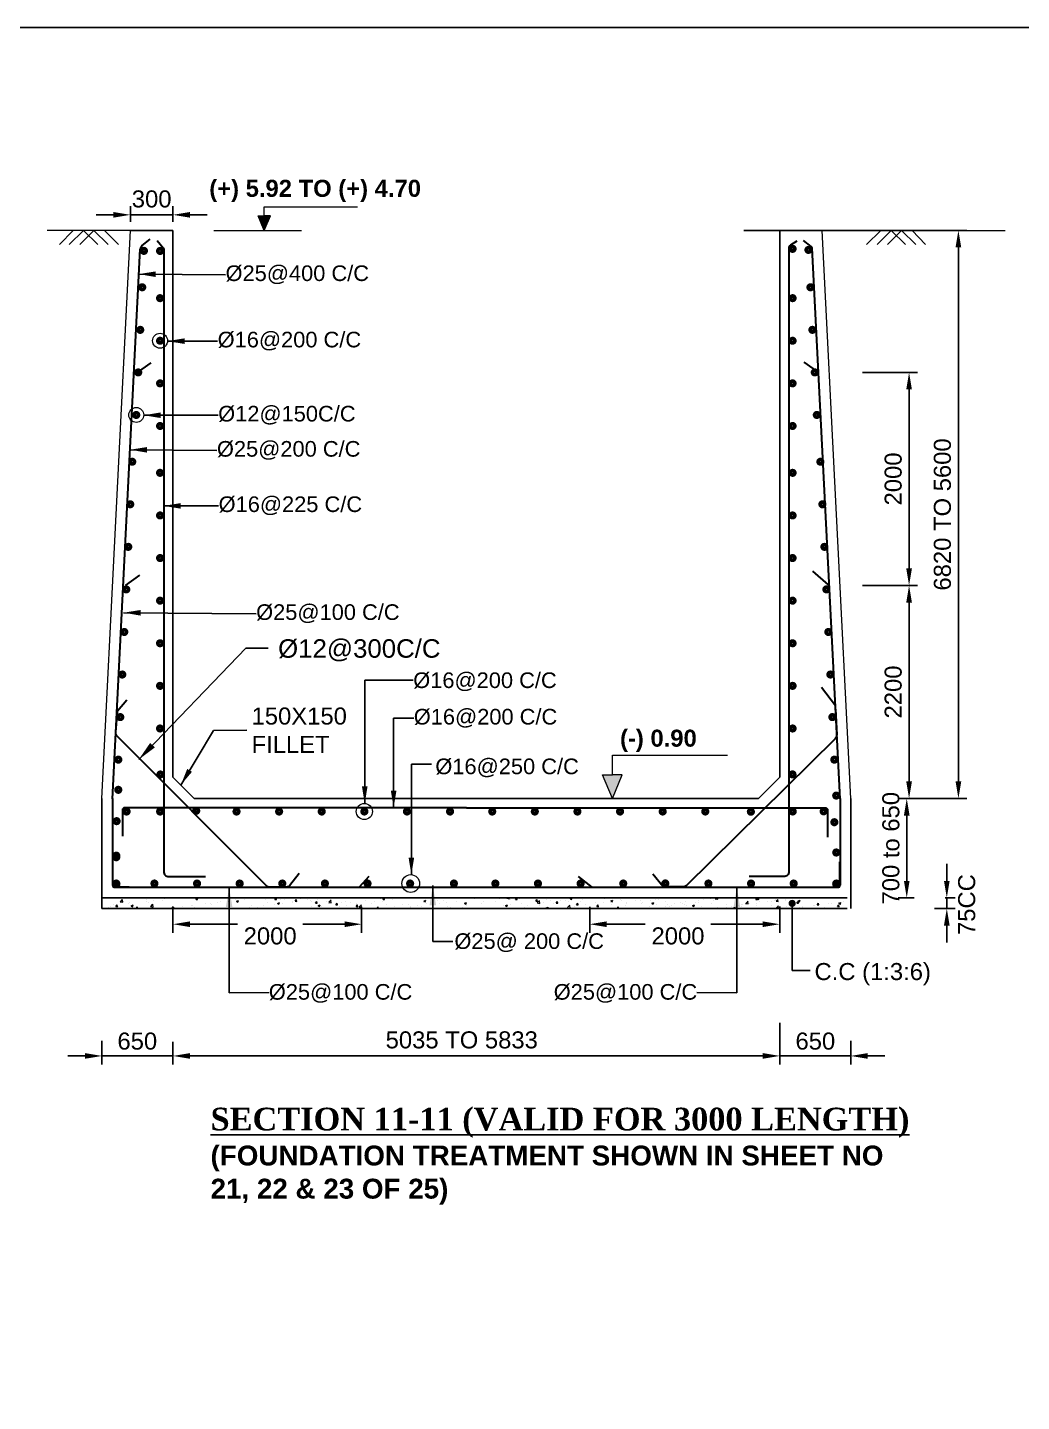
# Model space of a CAD drawing. Extents: x -358915 to 1258323, y -1667244 to -305611.
# Drawn here: x 733685 to 740683, y -1478726 to -1469052 of the extents above; entities that cross this region are included whole.
import ezdxf

# ---------------------------------------------------------------- set-up
doc = ezdxf.new("R2010")
doc.units = 0
doc.header["$LTSCALE"] = 300
doc.header["$MEASUREMENT"] = 0
doc.layers.get('DEFPOINTS').update_dxf_attribs({"linetype": 'CONTINUOUS'})
for name, color, linetype, lineweight in [('Dim', 7, 'CONTINUOUS', 9), ('HATCH', 252, 'CONTINUOUS', 5), ('ROD', 1, 'CONTINUOUS', 30)]:
    doc.layers.add(name, color=color, linetype=linetype, lineweight=lineweight)
doc.layers.add('LINE', color=7, linetype='CONTINUOUS')
doc.layers.add('TXT', color=7, linetype='CONTINUOUS')
doc.styles.add('Arial', font='arial.ttf')
doc.styles.add('DIM', font='isocp3.shx')
doc.dimstyles.new('dim_60', dxfattribs={"dimtxt": 120, "dimasz": 120, "dimexe": 60, "dimexo": 60, "dimgap": 50, "dimtad": 1, "dimdec": 0, "dimzin": 0, "dimdsep": 46, "dimtxsty": 'DIM', "dimcen": 0.09, "dimclrd": 5, "dimclre": 5, "dimclrt": 7, "dimadec": 0, "dimazin": 0, "dimtfac": 1, "dimtdec": 0, "dimtmove": 0, "dimatfit": 3, "dimfxl": 1, "dimtolj": 1, "dimtzin": 0, "dimarcsym": 0})
doc.dimstyles.new('dim_70', dxfattribs={"dimtxt": 140, "dimasz": 140, "dimexe": 70, "dimexo": 40, "dimgap": 50, "dimtad": 1, "dimdec": 0, "dimzin": 0, "dimdsep": 46, "dimtxsty": 'Arial', "dimcen": 0.09, "dimclrd": 5, "dimclre": 5, "dimclrt": 7, "dimadec": 0, "dimazin": 0, "dimtfac": 1, "dimtdec": 0, "dimtmove": 0, "dimatfit": 3, "dimfxl": 1, "dimtolj": 1, "dimtzin": 0, "dimarcsym": 0})

# ---------------------------------------------------------------- blocks, each defined once
blk = doc.blocks.new('*D1448')
at = {"layer": 'DEFPOINTS', "color": 0, "ltscale": 500, "transparency": 16777216}
for p in [(734709.4, -1470370.8), (734409.4, -1470480.4), (734709.4, -1470480.4)]:
    blk.add_point(p, dxfattribs=at)
at = {"layer": 'Dim', "color": 5, "lineweight": -2, "ltscale": 500, "transparency": 16777216}
for p, q in [((734289.4, -1470370.8), (734169.4, -1470370.8)), ((734409.4, -1470420.4), (734409.4, -1470310.8)), ((734409.4, -1470370.8), (734709.4, -1470370.8)), ((734709.4, -1470420.4), (734709.4, -1470310.8)), ((734829.4, -1470370.8), (734949.4, -1470370.8))]:
    blk.add_line(p, q, dxfattribs=at)
at = {"layer": 'Dim', "color": 5, "ltscale": 500, "transparency": 16777216}
for points in [[(734289.4, -1470350.8), (734289.4, -1470390.8), (734409.4, -1470370.8)], [(734829.4, -1470350.8), (734829.4, -1470390.8), (734709.4, -1470370.8)]]:
    blk.add_solid(points, dxfattribs=at)
at = {"layer": 'Dim', "color": 7, "ltscale": 500, "transparency": 16777216, "insert": (734559.4, -1470259.5), "char_height": 120, "attachment_point": 5, "style": 'Arial'}
blk.add_mtext('\\A1;300', dxfattribs=at)
blk = doc.blocks.new('*D1449')
at = {"layer": 'DEFPOINTS', "color": 0, "ltscale": 50, "transparency": 16777216}
for p in [(738667.2, -1470480.4), (740238.5, -1470480.4), (739891.3, -1474480.4)]:
    blk.add_point(p, dxfattribs=at)
at = {"layer": 'Dim', "color": 5, "lineweight": -2, "ltscale": 50, "transparency": 16777216}
for p, q in [((738727.2, -1470480.4), (740298.5, -1470480.4)), ((740238.5, -1474360.4), (740238.5, -1470600.4)), ((739951.3, -1474480.4), (740298.5, -1474480.4))]:
    blk.add_line(p, q, dxfattribs=at)
at = {"layer": 'Dim', "color": 5, "ltscale": 50, "transparency": 16777216}
for points in [[(740218.5, -1470600.4), (740258.5, -1470600.4), (740238.5, -1470480.4)], [(740218.5, -1474360.4), (740258.5, -1474360.4), (740238.5, -1474480.4)]]:
    blk.add_solid(points, dxfattribs=at)
at = {"layer": 'Dim', "color": 7, "ltscale": 50, "transparency": 16777216, "insert": (740126.4, -1472480.4), "char_height": 120, "attachment_point": 5, "rotation": 90, "style": 'Arial'}
blk.add_mtext('\\A1;6820 TO 5600', dxfattribs=at)
blk = doc.blocks.new('*D1462')
at = {"layer": 'DEFPOINTS', "color": 0, "ltscale": 500, "transparency": 16777216}
for p in [(734209.4, -1476126.1), (734709.4, -1476133.7), (734709.4, -1476293)]:
    blk.add_point(p, dxfattribs=at)
at = {"layer": 'Dim', "color": 5, "lineweight": -2, "ltscale": 500, "transparency": 16777216}
for p, q in [((734209.4, -1476186.1), (734209.4, -1476353)), ((734709.4, -1476193.7), (734709.4, -1476353)), ((734089.4, -1476293), (733969.4, -1476293)), ((734209.4, -1476293), (734709.4, -1476293)), ((734829.4, -1476293), (734949.4, -1476293))]:
    blk.add_line(p, q, dxfattribs=at)
at = {"layer": 'Dim', "color": 5, "ltscale": 500, "transparency": 16777216}
for points in [[(734089.4, -1476273), (734089.4, -1476313), (734209.4, -1476293)], [(734829.4, -1476273), (734829.4, -1476313), (734709.4, -1476293)]]:
    blk.add_solid(points, dxfattribs=at)
at = {"layer": 'Dim', "color": 7, "ltscale": 500, "transparency": 16777216, "insert": (734458.3, -1476189.3), "char_height": 120, "attachment_point": 5, "style": 'Arial'}
blk.add_mtext('\\A1;650', dxfattribs=at)
blk = doc.blocks.new('*D1463')
at = {"layer": 'DEFPOINTS', "color": 0, "ltscale": 500, "transparency": 16777216}
for p in [(739947.1, -1474480.4), (739874.9, -1475180.4), (739987.9, -1475180.4)]:
    blk.add_point(p, dxfattribs=at)
at = {"layer": 'Dim', "color": 5, "lineweight": -2, "ltscale": 500, "transparency": 16777216}
for p, q in [((739887.1, -1474480.4), (739814.9, -1474480.4)), ((739874.9, -1474600.4), (739874.9, -1475060.4)), ((739927.9, -1475180.4), (739814.9, -1475180.4))]:
    blk.add_line(p, q, dxfattribs=at)
at = {"layer": 'Dim', "color": 5, "ltscale": 500, "transparency": 16777216}
for points in [[(739854.9, -1474600.4), (739894.9, -1474600.4), (739874.9, -1474480.4)], [(739854.9, -1475060.4), (739894.9, -1475060.4), (739874.9, -1475180.4)]]:
    blk.add_solid(points, dxfattribs=at)
at = {"layer": 'Dim', "color": 7, "ltscale": 500, "transparency": 16777216, "insert": (739763.6, -1474830.4), "char_height": 120, "attachment_point": 5, "rotation": 90, "style": 'Arial'}
blk.add_mtext('\\A1;700 to 650', dxfattribs=at)
blk = doc.blocks.new('*D1464')
at = {"layer": 'DEFPOINTS', "color": 0, "ltscale": 500, "transparency": 16777216}
for p in [(740085, -1475180.4), (740156.8, -1475180.4), (740011.4, -1475255.4)]:
    blk.add_point(p, dxfattribs=at)
at = {"layer": 'Dim', "color": 5, "lineweight": -2, "ltscale": 500, "transparency": 16777216}
for p, q in [((740156.8, -1475060.4), (740156.8, -1474940.4)), ((740145, -1475180.4), (740216.8, -1475180.4)), ((740156.8, -1475255.4), (740156.8, -1475180.4)), ((740071.4, -1475255.4), (740216.8, -1475255.4)), ((740156.8, -1475375.4), (740156.8, -1475495.4))]:
    blk.add_line(p, q, dxfattribs=at)
at = {"layer": 'Dim', "color": 5, "ltscale": 500, "transparency": 16777216}
for points in [[(740136.8, -1475060.4), (740176.8, -1475060.4), (740156.8, -1475180.4)], [(740136.8, -1475375.4), (740176.8, -1475375.4), (740156.8, -1475255.4)]]:
    blk.add_solid(points, dxfattribs=at)
at = {"layer": 'Dim', "color": 7, "ltscale": 500, "transparency": 16777216, "insert": (740297.4, -1475227.3), "char_height": 120, "attachment_point": 5, "rotation": 90, "style": 'Arial'}
blk.add_mtext('\\A1;75CC', dxfattribs=at)
blk = doc.blocks.new('*D1465')
at = {"layer": 'DEFPOINTS', "color": 0, "ltscale": 500, "transparency": 16777216}
for p in [(738980.4, -1476133.7), (739480.4, -1476126.1), (738980.4, -1476293)]:
    blk.add_point(p, dxfattribs=at)
at = {"layer": 'Dim', "color": 5, "lineweight": -2, "ltscale": 500, "transparency": 16777216}
for p, q in [((739480.4, -1476186.1), (739480.4, -1476353)), ((738980.4, -1476193.7), (738980.4, -1476353)), ((738860.4, -1476293), (738740.4, -1476293)), ((739480.4, -1476293), (738980.4, -1476293)), ((739600.4, -1476293), (739720.4, -1476293))]:
    blk.add_line(p, q, dxfattribs=at)
at = {"layer": 'Dim', "color": 5, "ltscale": 500, "transparency": 16777216}
for points in [[(738860.4, -1476273), (738860.4, -1476313), (738980.4, -1476293)], [(739600.4, -1476273), (739600.4, -1476313), (739480.4, -1476293)]]:
    blk.add_solid(points, dxfattribs=at)
at = {"layer": 'Dim', "color": 7, "ltscale": 500, "transparency": 16777216, "insert": (739231.5, -1476189.3), "char_height": 120, "attachment_point": 5, "style": 'Arial'}
blk.add_mtext('\\A1;650', dxfattribs=at)
blk = doc.blocks.new('*D1466')
at = {"layer": 'DEFPOINTS', "color": 0, "ltscale": 500, "transparency": 16777216}
for p in [(738981.7, -1476000.1), (734709.4, -1476133.7), (734709.4, -1476293)]:
    blk.add_point(p, dxfattribs=at)
at = {"layer": 'Dim', "color": 5, "lineweight": -2, "ltscale": 500, "transparency": 16777216}
for p, q in [((738981.7, -1476060.1), (738981.7, -1476353)), ((734709.4, -1476193.7), (734709.4, -1476353)), ((738861.7, -1476293), (734829.4, -1476293))]:
    blk.add_line(p, q, dxfattribs=at)
at = {"layer": 'Dim', "color": 5, "ltscale": 500, "transparency": 16777216}
for points in [[(734829.4, -1476273), (734829.4, -1476313), (734709.4, -1476293)], [(738861.7, -1476273), (738861.7, -1476313), (738981.7, -1476293)]]:
    blk.add_solid(points, dxfattribs=at)
at = {"layer": 'Dim', "color": 7, "ltscale": 500, "transparency": 16777216, "insert": (736742.2, -1476180.8), "char_height": 120, "attachment_point": 5, "style": 'Arial'}
blk.add_mtext('\\A1;5035 TO 5833', dxfattribs=at)
blk = doc.blocks.new('*D1423')
at = {"layer": 'DEFPOINTS', "color": 0, "ltscale": 50, "transparency": 16777216}
for p in [(739503.3, -1472980.4), (739780.1, -1474480.4), (739891.3, -1474480.4)]:
    blk.add_point(p, dxfattribs=at)
at = {"layer": 'Dim', "color": 5, "lineweight": -2, "ltscale": 50, "transparency": 16777216}
for p, q in [((739563.3, -1472980.4), (739951.3, -1472980.4)), ((739891.3, -1473100.4), (739891.3, -1474360.4)), ((739840.1, -1474480.4), (739951.3, -1474480.4))]:
    blk.add_line(p, q, dxfattribs=at)
at = {"layer": 'Dim', "color": 5, "ltscale": 50, "transparency": 16777216}
for points in [[(739871.3, -1473100.4), (739911.3, -1473100.4), (739891.3, -1472980.4)], [(739871.3, -1474360.4), (739911.3, -1474360.4), (739891.3, -1474480.4)]]:
    blk.add_solid(points, dxfattribs=at)
at = {"layer": 'Dim', "color": 7, "ltscale": 50, "transparency": 16777216, "insert": (739780, -1473730.4), "char_height": 120, "attachment_point": 5, "rotation": 90, "style": 'Arial'}
blk.add_mtext('\\A1;2200', dxfattribs=at)
blk = doc.blocks.new('*D1424')
at = {"layer": 'DEFPOINTS', "color": 0, "ltscale": 50, "transparency": 16777216}
for p in [(739503.3, -1471480.4), (739780.1, -1472980.4), (739891.3, -1472980.4)]:
    blk.add_point(p, dxfattribs=at)
at = {"layer": 'Dim', "color": 5, "lineweight": -2, "ltscale": 50, "transparency": 16777216}
for p, q in [((739563.3, -1471480.4), (739951.3, -1471480.4)), ((739891.3, -1471600.4), (739891.3, -1472860.4)), ((739840.1, -1472980.4), (739951.3, -1472980.4))]:
    blk.add_line(p, q, dxfattribs=at)
at = {"layer": 'Dim', "color": 5, "ltscale": 50, "transparency": 16777216}
for points in [[(739871.3, -1471600.4), (739911.3, -1471600.4), (739891.3, -1471480.4)], [(739871.3, -1472860.4), (739911.3, -1472860.4), (739891.3, -1472980.4)]]:
    blk.add_solid(points, dxfattribs=at)
at = {"layer": 'Dim', "color": 7, "ltscale": 50, "transparency": 16777216, "insert": (739780, -1472230.4), "char_height": 120, "attachment_point": 5, "rotation": 90, "style": 'Arial'}
blk.add_mtext('\\A1;2000', dxfattribs=at)
blk = doc.blocks.new('*D1425')
at = {"layer": 'DEFPOINTS', "color": 0, "ltscale": 500, "transparency": 16777216}
for p in [(734709.4, -1475180.4), (736037.7, -1475182.7), (736037.7, -1475365.6)]:
    blk.add_point(p, dxfattribs=at)
at = {"layer": 'Dim', "color": 5, "lineweight": -2, "ltscale": 500, "transparency": 16777216}
for p, q in [((734709.4, -1475240.4), (734709.4, -1475425.6)), ((736037.7, -1475242.7), (736037.7, -1475425.6)), ((734829.4, -1475365.6), (735163.5, -1475365.6)), ((735917.7, -1475365.6), (735623.5, -1475365.6))]:
    blk.add_line(p, q, dxfattribs=at)
at = {"layer": 'Dim', "color": 5, "ltscale": 500, "transparency": 16777216}
for points in [[(734829.4, -1475345.6), (734829.4, -1475385.6), (734709.4, -1475365.6)], [(735917.7, -1475345.6), (735917.7, -1475385.6), (736037.7, -1475365.6)]]:
    blk.add_solid(points, dxfattribs=at)
at = {"layer": 'Dim', "color": 7, "ltscale": 500, "transparency": 16777216, "insert": (735393.5, -1475448.6), "char_height": 120, "attachment_point": 5, "style": 'Arial'}
blk.add_mtext('\\A1;2000', dxfattribs=at)
blk = doc.blocks.new('*D1426')
at = {"layer": 'DEFPOINTS', "color": 0, "ltscale": 500, "transparency": 16777216}
for p in [(737643.1, -1475182.8), (738980.4, -1475180.4), (738980.4, -1475365.6)]:
    blk.add_point(p, dxfattribs=at)
at = {"layer": 'Dim', "color": 5, "lineweight": -2, "ltscale": 500, "transparency": 16777216}
for p, q in [((737643.1, -1475242.8), (737643.1, -1475425.6)), ((738980.4, -1475240.4), (738980.4, -1475425.6)), ((737763.1, -1475365.6), (738034.6, -1475365.6)), ((738860.4, -1475365.6), (738494.6, -1475365.6))]:
    blk.add_line(p, q, dxfattribs=at)
at = {"layer": 'Dim', "color": 5, "ltscale": 500, "transparency": 16777216}
for points in [[(737763.1, -1475345.6), (737763.1, -1475385.6), (737643.1, -1475365.6)], [(738860.4, -1475345.6), (738860.4, -1475385.6), (738980.4, -1475365.6)]]:
    blk.add_solid(points, dxfattribs=at)
at = {"layer": 'Dim', "color": 7, "ltscale": 500, "transparency": 16777216, "insert": (738264.6, -1475448.6), "char_height": 120, "attachment_point": 5, "style": 'Arial'}
blk.add_mtext('\\A1;2000', dxfattribs=at)

msp = doc.modelspace()

# ---------------------------------------------------------------- hatches: boundary and pattern name
at = {"layer": 'Dim', "ltscale": 500}
h = msp.add_hatch(color=8, dxfattribs=at)
h.dxf.hatch_style = 1
h.paths.add_polyline_path([(735395.2, -1470376.7), (735351.8, -1470376.7), (735308.4, -1470376.7), (735351.8, -1470480.4)])
h = msp.add_hatch(color=8, dxfattribs=at)
h.dxf.hatch_style = 1
h.paths.add_polyline_path([(737872.5, -1474314.5), (737803, -1474314.5), (737733.5, -1474314.5), (737803, -1474480.4)])

# ---------------------------------------------------------------- linework, layer by layer
at = {"layer": 'Dim', "ltscale": 50}
for p, q in [((735351.8, -1470480.4), (735351.8, -1470314.6)), ((735351.8, -1470314.6), (736007.8, -1470314.6)), ((734409.4, -1470480.4), (733823.6, -1470480.4)), ((734997.4, -1470480.4), (735613.8, -1470480.4))]:
    msp.add_line(p, q, dxfattribs=at)
at = {"layer": 'Dim', "ltscale": 500}
msp.add_line((737803.6, -1474176.4), (738613.5, -1474176.4), dxfattribs=at)
at = {"layer": 'Dim', "color": 2, "ltscale": 50}
for p, q in [((734338, -1475208.6), (734355.8, -1475211.3)), ((734339.1, -1475207.4), (734354.7, -1475191.2)), ((734355.8, -1475211.3), (734353.5, -1475192.3)), ((734397.9, -1475221.1), (734397.9, -1475221.1)), ((734405.4, -1475209.8), (734405.4, -1475209.8)), ((734522, -1475189.8), (734522, -1475189.8)), ((734524.2, -1475204.4), (734524.2, -1475204.4)), ((734533.6, -1475209.8), (734533.6, -1475209.8)), ((734574.3, -1475197.9), (734574.3, -1475197.9)), ((734636.3, -1475195.8), (734636.3, -1475195.8)), ((734650, -1475187.9), (734650, -1475187.9)), ((734737.3, -1475183), (734737.3, -1475183)), ((734869.5, -1475186.9), (734883.5, -1475181.5)), ((734869.5, -1475186.9), (734879.4, -1475193.6)), ((734879.4, -1475193.6), (734883.5, -1475181.5)), ((734941.5, -1475220.5), (734941.5, -1475220.5)), ((734975.8, -1475216.9), (734975.8, -1475216.9)), ((735025.9, -1475210.4), (735025.9, -1475210.4)), ((735042.5, -1475207.7), (735042.5, -1475207.7)), ((735097, -1475209), (735097, -1475209)), ((735101.6, -1475200.4), (735101.6, -1475200.4)), ((735146.4, -1475192.7), (735146.4, -1475192.7)), ((735147.8, -1475180.7), (735147.8, -1475180.7)), ((735156.9, -1475202.9), (735170.9, -1475197.5)), ((735156.9, -1475202.9), (735166.9, -1475209.6)), ((735166.8, -1475209.6), (735170.9, -1475197.5)), ((735213.6, -1475189), (735213.6, -1475189)), ((735228, -1475183.7), (735228, -1475183.7)), ((735254.5, -1475185.2), (735254.5, -1475185.2)), ((735361.3, -1475189.7), (735361.3, -1475189.7)), ((735378.2, -1475212.9), (735378.2, -1475212.9)), ((735426, -1475191.2), (735435.1, -1475180.4)), ((735426, -1475191.2), (735438, -1475192.3)), ((735437.9, -1475192.3), (735435.7, -1475180.4)), ((735444.3, -1475218.9), (735458.3, -1475213.5)), ((735444.3, -1475218.9), (735454.3, -1475225.6)), ((735451.5, -1475217.4), (735451.5, -1475217.4)), ((735454.3, -1475225.6), (735458.3, -1475213.5)), ((735468, -1475194.3), (735468, -1475194.3)), ((735494.8, -1475192.8), (735494.8, -1475192.8)), ((735553.3, -1475212.9), (735553.3, -1475212.9)), ((735554.2, -1475203.3), (735554.2, -1475203.3)), ((735569.5, -1475203.8), (735579.1, -1475192.3)), ((735569.5, -1475203.8), (735581.4, -1475204.8)), ((735574.8, -1475198.8), (735574.8, -1475198.8)), ((735581.4, -1475204.9), (735579.1, -1475192.3)), ((735599.1, -1475180.4), (735609.9, -1475182)), ((735609.9, -1475182), (735609.7, -1475180.4)), ((735655.2, -1475190.5), (735655.2, -1475190.5)), ((735679.6, -1475196.2), (735679.6, -1475196.2)), ((735681.6, -1475203.3), (735681.6, -1475203.3)), ((735712.9, -1475216.3), (735722.6, -1475204.8)), ((735712.9, -1475216.3), (735724.9, -1475217.4)), ((735724.8, -1475217.4), (735722.5, -1475204.9)), ((735729.7, -1475189.7), (735729.7, -1475189.7)), ((735788.3, -1475207.8), (735788.3, -1475207.8)), ((735805.6, -1475212.4), (735823.4, -1475215.1)), ((735806.7, -1475211.2), (735822.3, -1475195)), ((735823.4, -1475215.1), (735821.2, -1475196.1)), ((735856.4, -1475228.9), (735866, -1475217.4)), ((735868.3, -1475230), (735866, -1475217.4)), ((735895.1, -1475212.3), (735895.1, -1475212.3)), ((735921.1, -1475202.8), (735921.1, -1475202.8)), ((735960.4, -1475215.2), (735960.4, -1475215.2)), ((736001.9, -1475216.8), (736001.9, -1475216.8)), ((736037.7, -1475182.7), (736037.7, -1475182.7)), ((736064.2, -1475200.2), (736064.2, -1475200.2)), ((736108.6, -1475221.3), (736108.6, -1475221.3)), ((736131.2, -1475208.7), (736131.2, -1475208.7)), ((736166.9, -1475186.1), (736166.9, -1475186.1)), ((736181.3, -1475202.2), (736181.3, -1475202.2)), ((736187.2, -1475186.4), (736201.2, -1475181)), ((736187.2, -1475186.4), (736197.2, -1475193.1)), ((736197.2, -1475193.1), (736201.2, -1475181)), ((736257, -1475192.2), (736257, -1475192.2)), ((736472.1, -1475210.8), (736472.1, -1475210.8)), ((736474.7, -1475202.4), (736488.7, -1475197.1)), ((736474.7, -1475202.4), (736484.6, -1475209.1)), ((736484.6, -1475209.1), (736488.6, -1475197.1)), ((736496, -1475222), (736496, -1475222)), ((736573.1, -1475198), (736573.1, -1475198)), ((736582.9, -1475221.2), (736582.9, -1475221.2)), ((736612.7, -1475202), (736612.7, -1475202)), ((736632.9, -1475214.6), (736632.9, -1475214.6)), ((736677, -1475183), (736677, -1475183)), ((736708.7, -1475204.7), (736708.7, -1475204.7)), ((736729.3, -1475182), (736729.3, -1475182)), ((736762.1, -1475218.5), (736776.1, -1475213.1)), ((736762.1, -1475218.5), (736772, -1475225.2)), ((736772, -1475225.2), (736776.1, -1475213.1)), ((736835, -1475188), (736835, -1475188)), ((736885.1, -1475181.5), (736885.1, -1475181.5)), ((736893.8, -1475205.8), (736893.8, -1475205.8)), ((736982.1, -1475207.7), (736982.1, -1475207.7)), ((737010.5, -1475185.8), (737010.5, -1475185.8)), ((737044.7, -1475182.6), (737044.7, -1475182.6)), ((737059.8, -1475183.1), (737077.6, -1475185.8)), ((737060.9, -1475181.9), (737062.4, -1475180.4)), ((737077.6, -1475185.8), (737076.9, -1475180.4)), ((737084.8, -1475193.6), (737084.8, -1475193.6)), ((737119.7, -1475191.4), (737128.9, -1475180.4)), ((737119.7, -1475191.4), (737131.6, -1475192.4)), ((737131.6, -1475192.5), (737129.4, -1475180.4)), ((737151.5, -1475187.1), (737151.5, -1475187.1)), ((737160.3, -1475217.2), (737160.3, -1475217.2)), ((737185.8, -1475180.8), (737185.8, -1475180.8)), ((737258.2, -1475191.6), (737258.2, -1475191.6)), ((737263.1, -1475203.9), (737272.8, -1475192.5)), ((737263.1, -1475203.9), (737275.1, -1475205)), ((737275.1, -1475205), (737272.7, -1475192.5)), ((737273.2, -1475216.2), (737291, -1475218.9)), ((737274.3, -1475215), (737289.9, -1475198.8)), ((737286.6, -1475200.5), (737286.6, -1475200.5)), ((737291, -1475218.9), (737288.8, -1475199.9)), ((737320.1, -1475215.8), (737320.1, -1475215.8)), ((737336.7, -1475194), (737336.7, -1475194)), ((737365, -1475196.1), (737365, -1475196.1)), ((737390, -1475218.3), (737390, -1475218.3)), ((737406.6, -1475216.5), (737416.2, -1475205)), ((737406.6, -1475216.5), (737418.5, -1475217.5)), ((737412.4, -1475184), (737412.4, -1475184)), ((737418.5, -1475217.6), (737416.2, -1475205)), ((737436.8, -1475195.8), (737436.8, -1475195.8)), ((737471.8, -1475200.7), (737471.8, -1475200.7)), ((737491, -1475205.5), (737491, -1475205.5)), ((737505, -1475186), (737519, -1475180.6)), ((737505, -1475186), (737514.9, -1475192.7)), ((737514.9, -1475192.7), (737519, -1475180.6)), ((737550, -1475229), (737559.7, -1475217.6)), ((737562, -1475230.1), (737559.7, -1475217.6)), ((737578.5, -1475205.2), (737578.5, -1475205.2)), ((737594.9, -1475190.5), (737594.9, -1475190.5)), ((737643.1, -1475182.8), (737643.1, -1475182.8)), ((737685.3, -1475209.7), (737685.3, -1475209.7)), ((737738.3, -1475213), (737738.3, -1475213)), ((737749.9, -1475187.3), (737749.9, -1475187.3)), ((737788.3, -1475206.4), (737788.3, -1475206.4)), ((737792.1, -1475214.2), (737792.1, -1475214.2)), ((737792.4, -1475202), (737806.4, -1475196.6)), ((737792.4, -1475202), (737802.4, -1475208.7)), ((737802.3, -1475208.7), (737806.4, -1475196.6)), ((737856.7, -1475191.8), (737856.7, -1475191.8)), ((737864.1, -1475196.5), (737864.1, -1475196.5)), ((737898.8, -1475218.7), (737898.8, -1475218.7)), ((737900, -1475215.2), (737900, -1475215.2)), ((737963.4, -1475196.3), (737963.4, -1475196.3)), ((738002.7, -1475201.1), (738002.7, -1475201.1)), ((738011.7, -1475215), (738011.7, -1475215)), ((738070.2, -1475200.9), (738070.2, -1475200.9)), ((738079.8, -1475218), (738093.8, -1475212.6)), ((738079.8, -1475218), (738089.8, -1475224.7)), ((738089.8, -1475224.7), (738093.8, -1475212.6)), ((738103.7, -1475188.3), (738103.7, -1475188.3)), ((738128.3, -1475195), (738128.3, -1475195)), ((738176.9, -1475205.4), (738176.9, -1475205.4)), ((738240, -1475218.9), (738240, -1475218.9)), ((738283.7, -1475209.9), (738283.7, -1475209.9)), ((738292.9, -1475218.8), (738292.9, -1475218.8)), ((738315.7, -1475209), (738315.7, -1475209)), ((738390.5, -1475214.4), (738390.5, -1475214.4)), ((738408.9, -1475213), (738408.9, -1475213)), ((738409.5, -1475198.8), (738409.5, -1475198.8)), ((738442, -1475192.3), (738442, -1475192.3)), ((738492.1, -1475185.8), (738492.1, -1475185.8)), ((738497.2, -1475218.9), (738497.2, -1475218.9)), ((738512.8, -1475198), (738512.8, -1475198)), ((738527.4, -1475186.9), (738545.2, -1475189.6)), ((738528.5, -1475185.7), (738533.6, -1475180.4)), ((738545.2, -1475189.6), (738544.1, -1475180.4)), ((738615.5, -1475183.9), (738615.5, -1475183.9)), ((738740.9, -1475220), (738758.6, -1475222.7)), ((738742, -1475218.8), (738757.5, -1475202.6)), ((738758.6, -1475222.7), (738756.4, -1475203.7)), ((738767.3, -1475221.5), (738767.3, -1475221.5)), ((738813.4, -1475191.6), (738822.8, -1475180.4)), ((738813.4, -1475191.6), (738825.3, -1475192.6)), ((738822.7, -1475185.5), (738836.3, -1475180.4)), ((738822.7, -1475185.5), (738832.7, -1475192.3)), ((738825.3, -1475192.6), (738823, -1475180.4)), ((738832.7, -1475192.3), (738836.6, -1475180.4)), ((738835.8, -1475208.8), (738835.8, -1475208.8)), ((738893.6, -1475204.8), (738893.6, -1475204.8)), ((738920.6, -1475208.6), (738920.6, -1475208.6)), ((738943.7, -1475198.2), (738943.7, -1475198.2)), ((738952.5, -1475188.7), (738952.5, -1475188.7)), ((738956.8, -1475204.1), (738966.4, -1475192.6)), ((738956.8, -1475204.1), (738968.8, -1475205.2)), ((738968.7, -1475205.2), (738966.4, -1475192.7)), ((739019.5, -1475188.3), (739019.5, -1475188.3)), ((739021.6, -1475195.8), (739021.6, -1475195.8)), ((739100.3, -1475216.7), (739109.9, -1475205.2)), ((739100.3, -1475216.7), (739112.2, -1475217.7)), ((739112.2, -1475217.7), (739109.9, -1475205.2)), ((739110.2, -1475201.6), (739124.2, -1475196.2)), ((739110.2, -1475201.6), (739120.1, -1475208.3)), ((739120.1, -1475208.3), (739124.1, -1475196.2)), ((739125.5, -1475180.8), (739125.5, -1475180.8)), ((739243.7, -1475229.2), (739253.4, -1475217.7)), ((739255.6, -1475230.3), (739253.3, -1475217.8)), ((739326.8, -1475220.5), (739326.8, -1475220.5)), ((739345.3, -1475217.3), (739345.3, -1475217.3)), ((739395.4, -1475210.7), (739395.4, -1475210.7)), ((739397.6, -1475217.6), (739411.6, -1475212.2)), ((739397.6, -1475217.6), (739407.5, -1475224.3)), ((739407.5, -1475224.3), (739411.6, -1475212.2)), ((739430.7, -1475205.5), (739430.7, -1475205.5)), ((734254.7, -1475246.8), (734254.7, -1475246.8)), ((734272.1, -1475237.6), (734272.1, -1475237.6)), ((734288.8, -1475229.8), (734288.8, -1475229.8)), ((734306.1, -1475241.3), (734315.8, -1475229.8)), ((734306.1, -1475241.3), (734318.1, -1475242.3)), ((734318.1, -1475242.3), (734315.8, -1475229.8)), ((734322.1, -1475231), (734322.1, -1475231)), ((734328.7, -1475237.6), (734328.7, -1475237.6)), ((734361.5, -1475251.3), (734361.5, -1475251.3)), ((734414, -1475235.3), (734428, -1475230)), ((734414, -1475235.3), (734424, -1475242.1)), ((734423.9, -1475242.1), (734428, -1475230)), ((734429.7, -1475224.8), (734429.7, -1475224.8)), ((734449.6, -1475253.8), (734459.2, -1475242.3)), ((734449.6, -1475253.8), (734461.5, -1475254.9)), ((734461.5, -1475254.9), (734459.2, -1475242.4)), ((734551.4, -1475241.7), (734569.2, -1475244.4)), ((734552.5, -1475240.5), (734568.1, -1475224.3)), ((734569.2, -1475244.4), (734567, -1475225.4)), ((734602.3, -1475255.4), (734602.7, -1475254.9)), ((734602.7, -1475255.4), (734602.7, -1475254.9)), ((734701.4, -1475251.4), (734715.4, -1475246)), ((734701.4, -1475251.4), (734707.4, -1475255.4)), ((734712.3, -1475255.4), (734715.4, -1475246)), ((734723.7, -1475250.1), (734723.7, -1475250.1)), ((734734.9, -1475249.5), (734734.9, -1475249.5)), ((734773.8, -1475243.5), (734773.8, -1475243.5)), ((734838.8, -1475234.5), (734838.8, -1475234.5)), ((734849.5, -1475233.6), (734849.5, -1475233.6)), ((734863.7, -1475249), (734863.7, -1475249)), ((734980.3, -1475229), (734980.3, -1475229)), ((735144.9, -1475252.9), (735144.9, -1475252.9)), ((735246.6, -1475245.2), (735246.6, -1475245.2)), ((735261.5, -1475232.9), (735261.5, -1475232.9)), ((735301.2, -1475246.1), (735301.2, -1475246.1)), ((735347.6, -1475232.4), (735347.6, -1475232.4)), ((735427.5, -1475229.4), (735427.5, -1475229.4)), ((735477.5, -1475222.8), (735477.5, -1475222.8)), ((735687.8, -1475242.8), (735687.8, -1475242.8)), ((735731.8, -1475234.9), (735745.8, -1475229.5)), ((735731.8, -1475234.9), (735741.7, -1475241.6)), ((735741.7, -1475241.6), (735745.7, -1475229.5)), ((735756.7, -1475242.1), (735756.7, -1475242.1)), ((735804.4, -1475222.8), (735804.4, -1475222.8)), ((735856.4, -1475228.9), (735868.3, -1475229.9)), ((735859.3, -1475228), (735859.3, -1475228)), ((735879.1, -1475241.9), (735879.1, -1475241.9)), ((735929.2, -1475235.3), (735929.2, -1475235.3)), ((735999.8, -1475241.4), (736009.5, -1475229.9)), ((735999.8, -1475241.4), (736011.8, -1475242.5)), ((736004.9, -1475225.4), (736004.9, -1475225.4)), ((736011.7, -1475242.5), (736009.4, -1475230)), ((736019.1, -1475245.5), (736036.8, -1475248.2)), ((736019.2, -1475250.9), (736033.2, -1475245.5)), ((736019.2, -1475250.9), (736025.8, -1475255.4)), ((736020.2, -1475244.3), (736035.7, -1475228.1)), ((736029.9, -1475255.4), (736033.2, -1475245.6)), ((736036.8, -1475248.2), (736034.6, -1475229.2)), ((736143.3, -1475254), (736152.9, -1475242.5)), ((736143.3, -1475254), (736155.2, -1475255)), ((736155.2, -1475255.1), (736152.9, -1475242.5)), ((736164.5, -1475252.7), (736164.5, -1475252.7)), ((736215.4, -1475225.8), (736215.4, -1475225.8)), ((736265.5, -1475239.9), (736265.5, -1475239.9)), ((736296.1, -1475255.4), (736296.4, -1475255)), ((736296.4, -1475255.4), (736296.3, -1475255.1)), ((736322.2, -1475230.3), (736322.2, -1475230.3)), ((736330.7, -1475254.4), (736330.7, -1475254.4)), ((736369.4, -1475224.9), (736369.4, -1475224.9)), ((736379.4, -1475242), (736379.4, -1475242)), ((736380.8, -1475247.8), (736380.8, -1475247.8)), ((736428.9, -1475234.9), (736428.9, -1475234.9)), ((736456.6, -1475237.9), (736456.6, -1475237.9)), ((736535.7, -1475239.4), (736535.7, -1475239.4)), ((736642.5, -1475243.9), (736642.5, -1475243.9)), ((736660.6, -1475245.9), (736660.6, -1475245.9)), ((736674.6, -1475249.6), (736674.6, -1475249.6)), ((736749.2, -1475248.4), (736749.2, -1475248.4)), ((736777.2, -1475225.9), (736777.2, -1475225.9)), ((736777.2, -1475235.5), (736777.2, -1475235.5)), ((736856, -1475252.9), (736856, -1475252.9)), ((736878.3, -1475222.7), (736878.3, -1475222.7)), ((736908.2, -1475250.4), (736908.2, -1475250.4)), ((737034.5, -1475233.7), (737034.5, -1475233.7)), ((737049.5, -1475234.5), (737063.5, -1475229.1)), ((737049.5, -1475234.5), (737059.5, -1475241.2)), ((737059.4, -1475241.2), (737063.5, -1475229.1)), ((737084.6, -1475227.1), (737084.6, -1475227.1)), ((737183.4, -1475247.4), (737183.4, -1475247.4)), ((737203.5, -1475235.8), (737203.5, -1475235.8)), ((737287.3, -1475232.4), (737287.3, -1475232.4)), ((737336.9, -1475250.5), (737350.9, -1475245.1)), ((737336.9, -1475250.5), (737344.2, -1475255.4)), ((737347.5, -1475255.4), (737350.9, -1475245.1)), ((737486.1, -1475246.2), (737486.1, -1475246.2)), ((737486.7, -1475249.3), (737504.5, -1475252)), ((737487.8, -1475248.1), (737503.4, -1475231.9)), ((737504.4, -1475252), (737502.2, -1475233)), ((737536.2, -1475239.6), (737536.2, -1475239.6)), ((737550, -1475229), (737562, -1475230.1)), ((737611.9, -1475229.7), (737611.9, -1475229.7)), ((737693.5, -1475241.6), (737703.1, -1475230.1)), ((737693.5, -1475241.6), (737705.4, -1475242.6)), ((737695.1, -1475243), (737695.1, -1475243)), ((737705.4, -1475242.7), (737703.1, -1475230.1)), ((737778.4, -1475255), (737778.4, -1475255)), ((737796.2, -1475230.2), (737796.2, -1475230.2)), ((737836.9, -1475254.1), (737846.6, -1475242.7)), ((737836.9, -1475254.1), (737848.9, -1475255.2)), ((737848.9, -1475255.2), (737846.6, -1475242.7)), ((737895.1, -1475235), (737895.1, -1475235)), ((737987.8, -1475252.1), (737987.8, -1475252.1)), ((737989.9, -1475255.4), (737990, -1475255.2)), ((737990, -1475255.4), (737990, -1475255.2)), ((738005.6, -1475223.2), (738005.6, -1475223.2)), ((738063.6, -1475242.2), (738063.6, -1475242.2)), ((738101.3, -1475254.9), (738101.3, -1475254.9)), ((738112.4, -1475227.7), (738112.4, -1475227.7)), ((738176.3, -1475238.9), (738176.3, -1475238.9)), ((738189.9, -1475225.5), (738189.9, -1475225.5)), ((738205.2, -1475239.9), (738205.2, -1475239.9)), ((738219.1, -1475232.2), (738219.1, -1475232.2)), ((738307.9, -1475225.8), (738307.9, -1475225.8)), ((738325.9, -1475236.7), (738325.9, -1475236.7)), ((738367.3, -1475234), (738381.3, -1475228.7)), ((738367.3, -1475234), (738377.2, -1475240.7)), ((738377.2, -1475240.7), (738381.2, -1475228.7)), ((738432.6, -1475241.3), (738432.6, -1475241.3)), ((738515.2, -1475254.7), (738515.2, -1475254.7)), ((738539.4, -1475245.8), (738539.4, -1475245.8)), ((738602.6, -1475248.8), (738602.6, -1475248.8)), ((738604, -1475223.4), (738604, -1475223.4)), ((738613, -1475250.5), (738613, -1475250.5)), ((738641.5, -1475238), (738641.5, -1475238)), ((738646.2, -1475250.3), (738646.2, -1475250.3)), ((738654.7, -1475250.1), (738668.7, -1475244.7)), ((738654.7, -1475250.1), (738662.6, -1475255.4)), ((738665.1, -1475255.4), (738668.7, -1475244.7)), ((738691.6, -1475231.4), (738691.6, -1475231.4)), ((738710.8, -1475227.9), (738710.8, -1475227.9)), ((738714, -1475237.7), (738714, -1475237.7)), ((738719.2, -1475228.8), (738719.2, -1475228.8)), ((738752.9, -1475254.8), (738752.9, -1475254.8)), ((738817.5, -1475232.4), (738817.5, -1475232.4)), ((738817.9, -1475222.7), (738817.9, -1475222.7)), ((738924.3, -1475236.9), (738924.3, -1475236.9)), ((738954.3, -1475253.1), (738969, -1475255.4)), ((738955.4, -1475251.9), (738971, -1475235.7)), ((738972, -1475255.4), (738969.9, -1475236.8)), ((739031.1, -1475241.5), (739031.1, -1475241.5)), ((739093.2, -1475250.5), (739093.2, -1475250.5)), ((739123.1, -1475247.4), (739123.1, -1475247.4)), ((739137.8, -1475246), (739137.8, -1475246)), ((739143.2, -1475243.9), (739143.2, -1475243.9)), ((739219, -1475234), (739219, -1475234)), ((739225.8, -1475233.3), (739225.8, -1475233.3)), ((739243.7, -1475229.2), (739255.7, -1475230.3)), ((739244.6, -1475250.5), (739244.6, -1475250.5)), ((739294.1, -1475248), (739294.1, -1475248)), ((739351.4, -1475255), (739351.4, -1475255)), ((739387.2, -1475241.8), (739396.8, -1475230.3)), ((739387.2, -1475241.8), (739399.1, -1475242.8)), ((739399.1, -1475242.8), (739396.8, -1475230.3)), ((739410.8, -1475228), (739410.8, -1475228))]:
    msp.add_line(p, q, dxfattribs=at)
at = {"layer": 'Dim', "ltscale": 500}
for points in [[(735351.8, -1470480.4), (735308.4, -1470376.7), (735351.8, -1470376.7)], [(735351.8, -1470480.4), (735395.2, -1470376.7), (735351.8, -1470376.7)], [(737803.6, -1474314.5), (737803.6, -1474176.4)], [(737803, -1474480.4), (737733.5, -1474314.5), (737803, -1474314.5)], [(737803, -1474480.4), (737872.5, -1474314.5), (737803, -1474314.5)]]:
    msp.add_lwpolyline(points, dxfattribs=at)
at = {"layer": 'Dim', "ltscale": 50}
msp.add_lwpolyline([(739354.5, -1470480.4), (740568.3, -1470480.4)], dxfattribs=at)
at = {"layer": 'Dim'}
for centre, radius in [((734618.5, -1471257.4), 52.6), ((734450.9, -1471779.9), 52.6), ((736056.7, -1474572.1), 56.8), ((736383.1, -1475079.1), 62.4)]:
    msp.add_circle(centre, radius, dxfattribs=at)
at = {"layer": 'HATCH', "lineweight": 15}
for points in [[(734006, -1470480.4), (733911.3, -1470580.2)], [(734079.5, -1470480.4), (733979.7, -1470580.2)], [(734153.1, -1470480.4), (734053.2, -1470580.2)], [(734079.5, -1470480.4), (734179.4, -1470580.2)], [(734153.1, -1470480.4), (734252.9, -1470580.2)], [(734226.6, -1470480.4), (734326.5, -1470580.2)], [(739692, -1470480.4), (739592.1, -1470580.2)], [(739765.5, -1470480.4), (739665.6, -1470580.2)], [(739839, -1470480.4), (739739.2, -1470580.2)], [(739765.5, -1470480.4), (739865.4, -1470580.2)], [(739839, -1470480.4), (739938.9, -1470580.2)], [(739912.6, -1470480.4), (740007.3, -1470580.2)]]:
    msp.add_lwpolyline(points, dxfattribs=at)
at = {"layer": 'LINE', "lineweight": 15}
for p, q in [((734209.4, -1474480.4), (734409.4, -1470480.4)), ((739480.4, -1474480.4), (739280.4, -1470480.4)), ((734209.4, -1474480.4), (734209.4, -1474480.4))]:
    msp.add_line(p, q, dxfattribs=at)
at = {"layer": 'LINE'}
for p, q in [((734409.4, -1470480.4), (734709.4, -1470480.4)), ((734709.4, -1474330.4), (734709.4, -1470480.4)), ((739280.4, -1470480.4), (738980.4, -1470480.4)), ((738980.4, -1474330.4), (738980.4, -1470480.4)), ((734859.4, -1474480.4), (734709.4, -1474330.4)), ((738980.4, -1474330.4), (738830.4, -1474480.4)), ((734209.4, -1474480.4), (734209.4, -1475255.4)), ((734859.4, -1474480.4), (736775.5, -1474480.4)), ((736775.5, -1474480.4), (738830.4, -1474480.4)), ((739480.4, -1474480.4), (739480.4, -1475255.4)), ((734209.4, -1475180.4), (739455.4, -1475180.4)), ((734209.4, -1475255.4), (739455.4, -1475255.4))]:
    msp.add_line(p, q, dxfattribs=at)
msp.add_lwpolyline([(755693.4, -1489454.2), (726841.1, -1489454.2), (726841.1, -1469051.5), (755693.4, -1469051.5)], close=True, dxfattribs=at)
for points in [[(734209.4, -1474480.4), (734209.4, -1474480.4)], [(739480.4, -1474480.4), (739480.4, -1474480.4)]]:
    msp.add_lwpolyline(points, dxfattribs=at)
at = {"layer": 'LINE', "lineweight": 15}
msp.add_lwpolyline([(739480.4, -1474480.4), (739480.4, -1474480.4)], dxfattribs=at)
at = {"layer": 'ROD'}
for p, q in [((734493.1, -1470586.5), (734548, -1470542.5)), ((739201.2, -1470593.4), (739149.1, -1470551.5)), ((734284.3, -1474483.9), (734478.1, -1470613)), ((739405.5, -1474483.9), (739209.5, -1470606.2)), ((734284.4, -1474480.4), (734284.4, -1475090.4)), ((739405.4, -1474480.4), (739405.4, -1475090.4)), ((739405, -1475095.4), (739405, -1474925.6)), ((734401.9, -1475105.4), (734294.9, -1475105.4)), ((734299.4, -1475105.4), (736775.5, -1475105.4)), ((734299.4, -1475105.4), (734401.9, -1475105.4)), ((736775.5, -1475105.4), (739390.4, -1475105.4)), ((739390.4, -1475105.4), (739376.5, -1475105.4)), ((739390.4, -1475105.4), (739395, -1475105.4))]:
    msp.add_line(p, q, dxfattribs=at)
for points in [[(734597.7, -1470551.9), (734639.7, -1470602.2, -0.206642), (734644.4, -1470613.1), (734644.4, -1474995.4, 0.414214), (734679.4, -1475030.4), (734939.2, -1475030.4)], [(739101.1, -1470556.1), (739055.7, -1470584.1, 0.229832), (739045.4, -1470598.4), (739045.4, -1474995.4, -0.414214), (739010.4, -1475030.4), (738764.9, -1475030.4)], [(735597.8, -1475009.3), (735530.4, -1475094.7, -0.229527), (735510.8, -1475104.2), (735389.6, -1475104.2, -0.198912), (735368.3, -1475095.4), (734316.2, -1474041.9, -0.220535), (734306.1, -1474014.3), (734318.5, -1473865.5)], [(739373.6, -1473851.8), (739382.7, -1474033.2, -0.139893), (739370.3, -1474060.1), (738322.6, -1475094.3, -0.198912), (738301.4, -1475103.1), (738159.6, -1475103.1), (738086.4, -1475013.8)], [(734408.4, -1474545.4), (734369, -1474545.4, 0.414214), (734354, -1474560.4), (734354, -1474745.4)], [(739302.7, -1474545.4, -0.414214), (739317.7, -1474560.4), (739317.7, -1474752.8)]]:
    msp.add_lwpolyline(points, format="xyb", dxfattribs=at)
at = {"layer": 'ROD', "const_width": 30.7}
for points in [[(734517.4, -1470620.3, -1), (734492.3, -1470628.7, -1)], [(734631, -1470620.9, -1), (734606, -1470629.3, -1)], [(739058.8, -1470606.2, 1), (739083.8, -1470614.6, 1)], [(739170.3, -1470613.6, 1), (739195.3, -1470621.9, 1)], [(734505.5, -1470876.7, -1), (734480.5, -1470885.1, -1)], [(739184.3, -1470876.7, 1), (739209.4, -1470885.1, 1)], [(734631, -1470953.2, -1), (734606, -1470961.6, -1)], [(739058.8, -1470953.2, 1), (739083.8, -1470961.6, 1)], [(734491.5, -1471176.4, -1), (734466.4, -1471184.7, -1)], [(739198.3, -1471176.4, 1), (739223.4, -1471184.7, 1)], [(734631, -1471253.2, -1), (734606, -1471261.6, -1)], [(739058.8, -1471253.2, 1), (739083.8, -1471261.6, 1)], [(734477.4, -1471476, -1), (734452.4, -1471484.4, -1)], [(734631, -1471553.2, -1), (734606, -1471561.6, -1)], [(739058.8, -1471553.2, 1), (739083.8, -1471561.6, 1)], [(739214.9, -1471476, 1), (739240, -1471484.4, 1)], [(734463.4, -1471775.7, -1), (734438.3, -1471784.1, -1)], [(734631, -1471853.2, -1), (734606, -1471861.6, -1)], [(739058.8, -1471853.2, 1), (739083.8, -1471861.6, 1)], [(739229.2, -1471775.7, 1), (739254.2, -1471784.1, 1)], [(734435.3, -1472105.1, -1), (734410.3, -1472113.4, -1)], [(739254.5, -1472105.1, 1), (739279.5, -1472113.4, 1)], [(734631, -1472183.2, -1), (734606, -1472191.6, -1)], [(739058.8, -1472183.2, 1), (739083.8, -1472191.6, 1)], [(734421.3, -1472404.7, -1), (734396.2, -1472413.1, -1)], [(739268.5, -1472404.7, 1), (739293.6, -1472413.1, 1)], [(734631, -1472483.2, -1), (734606, -1472491.6, -1)], [(739058.8, -1472483.2, 1), (739083.8, -1472491.6, 1)], [(734407.2, -1472704.4, -1), (734382.2, -1472712.8, -1)], [(739282.6, -1472704.4, 1), (739307.6, -1472712.8, 1)], [(734631, -1472783.2, -1), (734606, -1472791.6, -1)], [(739058.8, -1472783.2, 1), (739083.8, -1472791.6, 1)], [(734393.2, -1473004.1, -1), (734368.2, -1473012.4, -1)], [(739296.6, -1473004.1, 1), (739321.6, -1473012.4, 1)], [(734631, -1473083.2, -1), (734606, -1473091.6, -1)], [(739058.8, -1473083.2, 1), (739083.8, -1473091.6, 1)], [(734379.2, -1473303.7, -1), (734354.1, -1473312.1, -1)], [(739310.6, -1473303.7, 1), (739335.7, -1473312.1, 1)], [(734631, -1473383.2, -1), (734606, -1473391.6, -1)], [(739058.8, -1473383.2, 1), (739083.8, -1473391.6, 1)], [(734365.1, -1473603.4, -1), (734340.1, -1473611.8, -1)], [(734631, -1473683.2, -1), (734606, -1473691.6, -1)], [(739058.8, -1473683.2, 1), (739083.8, -1473691.6, 1)], [(739324.7, -1473603.4, 1), (739349.7, -1473611.8, 1)], [(734351.1, -1473903.1, -1), (734326.1, -1473911.4, -1)], [(734631, -1473983.2, -1), (734606, -1473991.6, -1)], [(739058.8, -1473983.2, 1), (739083.8, -1473991.6, 1)], [(739338.7, -1473903.1, 1), (739363.7, -1473911.4, 1)], [(734337.1, -1474202.8, -1), (734312, -1474211.1, -1)], [(739352.7, -1474202.8, 1), (739377.8, -1474211.1, 1)], [(734633.2, -1474315.7, 1), (734608.1, -1474307.3, 1)], [(739057.9, -1474314.8, -1), (739083, -1474306.4, -1)], [(734337.1, -1474415.1, -1), (734312, -1474423.5, -1)], [(739365.8, -1474455.6, 1), (739390.9, -1474463.9, 1)], [(734395.4, -1474568, -1), (734370.3, -1474576.3, -1)], [(734631.4, -1474568, -1), (734606.4, -1474576.3, -1)], [(734885.4, -1474562.9, -1), (734860.3, -1474571.3, -1)], [(735169.2, -1474568, -1), (735144.2, -1474576.3, -1)], [(735469.2, -1474568, -1), (735444.2, -1474576.3, -1)], [(735769.2, -1474568, -1), (735744.2, -1474576.3, -1)], [(736069.2, -1474568, -1), (736044.2, -1474576.3, -1)], [(736369.2, -1474568, -1), (736344.2, -1474576.3, -1)], [(736647.6, -1474568, 1), (736672.6, -1474576.3, 1)], [(736944.2, -1474568, 1), (736969.2, -1474576.3, 1)], [(737244.2, -1474568, 1), (737269.2, -1474576.3, 1)], [(737544.2, -1474568, 1), (737569.2, -1474576.3, 1)], [(737844.2, -1474568, 1), (737869.2, -1474576.3, 1)], [(738144.2, -1474568, 1), (738169.2, -1474576.3, 1)], [(738444.2, -1474568, 1), (738469.2, -1474576.3, 1)], [(738765.1, -1474569.5, 1), (738790.1, -1474577.9, 1)], [(739059.8, -1474567.6, 1), (739084.9, -1474575.9, 1)], [(739277.2, -1474566.5, 1), (739302.2, -1474574.8, 1)], [(734325.1, -1474635.7, -1), (734300.1, -1474644, -1)], [(739352.7, -1474643.2, 1), (739377.8, -1474651.5, 1)], [(739365.8, -1474856.4, 1), (739390.9, -1474864.8, 1)], [(734323, -1474878.7, -1), (734298, -1474887.1, -1)], [(734323, -1474889.6, -1), (734298, -1474898, -1)], [(734297.3, -1475074.9, 1), (734322.4, -1475083.3, 1)], [(734324, -1475077.8, -1), (734298.9, -1475086.1, -1)], [(734591.4, -1475074.9, -1), (734566.4, -1475083.3, -1)], [(734891.4, -1475074.9, -1), (734866.4, -1475083.3, -1)], [(735191.4, -1475074.9, -1), (735166.4, -1475083.3, -1)], [(735491.4, -1475074.9, -1), (735466.4, -1475083.3, -1)], [(735791.4, -1475074.9, -1), (735766.4, -1475083.3, -1)], [(736091.4, -1475074.9, -1), (736066.4, -1475083.3, -1)], [(736391.4, -1475074.9, -1), (736366.4, -1475083.3, -1)], [(736674.4, -1475074.9, 1), (736699.5, -1475083.3, 1)], [(736966.4, -1475074.9, 1), (736991.4, -1475083.3, 1)], [(737266.4, -1475074.9, 1), (737291.4, -1475083.3, 1)], [(737566.4, -1475074.9, 1), (737591.4, -1475083.3, 1)], [(737866.4, -1475074.9, 1), (737891.4, -1475083.3, 1)], [(738162.7, -1475074.3, 1), (738187.8, -1475082.7, 1)], [(738466.4, -1475074.9, 1), (738491.4, -1475083.3, 1)], [(738766.4, -1475074.9, 1), (738791.4, -1475083.3, 1)], [(739066.4, -1475074.9, 1), (739091.4, -1475083.3, 1)], [(739365.8, -1475077.8, 1), (739390.9, -1475086.1, 1)], [(739391.4, -1475074.9, -1), (739366.4, -1475083.3, -1)]]:
    msp.add_lwpolyline(points, format="xyb", close=True, dxfattribs=at)
at = {"layer": 'ROD'}
for points in [[(734452.4, -1471484.4), (734554.9, -1471412.8)], [(739255.2, -1471480.7), (739152.7, -1471409.1)], [(739323.4, -1472974.8), (739213, -1472878.6)], [(734374.6, -1472980.4), (734477.1, -1472908.8)], [(739372.4, -1473828.3), (739274, -1473698.2)], [(734385.5, -1473788.8), (734318.5, -1473865.5)], [(736775.5, -1474545.4), (734371, -1474545.4)], [(736775.5, -1474545.4), (739302.7, -1474545.4)], [(736087, -1475028.9), (736020, -1475105.6)], [(737561.1, -1475029), (737658.4, -1475105.8)]]:
    msp.add_lwpolyline(points, dxfattribs=at)
for centre, radius, start, end in [((734580.4, -1470653.5), 110, 142.52004, 158.39439), ((739194.6, -1470606.9), 15, 2.68168, 63.84357), ((734299.4, -1475090.4), 15, 180, 270), ((734299.4, -1475090.4), 15, 180, 270), ((734294.9, -1475095.4), 10, 180, 270), ((739390.4, -1475090.4), 15, 270, 0), ((739395, -1475095.4), 10, 270, 0)]:
    msp.add_arc(centre, radius, start, end, dxfattribs=at)

# ---------------------------------------------------------------- texts
at = {"layer": 'TXT', "color": 6, "char_height": 120, "attachment_point": 5, "style": 'Arial'}
for s, insert, width in [('{\\fArial|b1|i0|c0|p34;(+) 5.92 TO (+) 4.70}', (735710.2, -1470202.2), 1542.901), ('{\\fArial|b1|i0|c0|p34; (-) 0.90}', (738103.3, -1474073.8), 2107.729)]:
    msp.add_mtext(s, dxfattribs=dict(at, insert=insert, width=width))
at = {"layer": 'TXT', "color": 0, "style": 'Arial'}
for s, insert, char_height, width, attachment_point in [('%%C25@400 C/C', (735079.5, -1470792.8), 110, 1191.093, 4), ('%%C16@200 C/C', (735023.9, -1471260), 110, 1198.183, 4), ('%%C12@150C/C', (735027.6, -1471781.8), 110, 1247.817, 4), ('%%C25@200 C/C', (735019, -1472029.5), 110, 1191.093, 4), ('%%C16@225 C/C', (735030.8, -1472419.3), 110, 1240.727, 4), ('%%C25@100 C/C', (735294.8, -1473179.1), 110, 1191.093, 4), ('%%C12@300C/C', (735449.6, -1473437.2), 130, 1348.863, 4), ('%%C16@200 C/C', (736400.8, -1473658.6), 110, 1258.216, 4), ('%%C16@200 C/C', (736404.5, -1473915.5), 110, 1101.497, 4), ('%%C16@250 C/C', (736556.4, -1474265.2), 110, 1166.309, 4), ('%%C25@ 200 C/C', (736690.6, -1475495.7), 110, 1166.309, 4), ('C.C (1:3:6)', (739225.4, -1475717), 120, 1985.203, 4), ('%%C25@100 C/C', (735384, -1475853), 110, 1166.309, 4), ('%%C25@100 C/C', (738399.7, -1475853), 110, 1166.309, 6)]:
    msp.add_mtext(s, dxfattribs=dict(at, insert=insert, char_height=char_height, width=width, attachment_point=attachment_point))
at = {"layer": 'TXT', "color": 0, "insert": (735262.6, -1473999.8), "char_height": 120, "attachment_point": 4, "style": 'Arial'}
msp.add_mtext('150X150\\PFILLET', dxfattribs=at)
at = {"layer": 'TXT', "color": 0, "insert": (734974, -1477208.7), "char_height": 120, "width": 5068.459, "attachment_point": 4}
msp.add_mtext('{\\fTimes New Roman|b1|i0|c0|p18;\\H1.333x;\\L\\C6;SECTION 11-11 (VALID FOR 3000 LENGTH)\\P\\fArial|b1|i0|c0|p34;\\H0.87524x;\\l\\C7;(FOUNDATION TREATMENT SHOWN IN SHEET NO  21, 22 & 23 OF 25\\H0.99997x;) \\P\\fTimes New Roman|b1|i0|c0|p18;\\H0.71411x;\\L\\C6;\\P\\fArial|b0|i0|c0|p34;\\H1.6x; }', dxfattribs=at)

# ---------------------------------------------------------------- dimensions: what is measured, and where the dimension line sits
at = {"layer": 'Dim', "ltscale": 500}
dim = msp.add_linear_dim(base=(734709.4, -1470370.8), p1=(734409.4, -1470480.4), p2=(734709.4, -1470480.4), dimstyle='dim_60', override={"dimtxsty": 'Arial'}, dxfattribs=at)
dim.commit()
dim.dimension.update_dxf_attribs({"geometry": '*D1448', "text_midpoint": (734559.4, -1470370.8), "dimtype": 160})
at = {"layer": 'Dim', "ltscale": 50}
for base, p1, p2, text, picture, middle in [((740238.5, -1470480.4), (739891.3, -1474480.4), (738667.2, -1470480.4), '6820 TO 5600', '*D1449', (740126.4, -1472480.4)), ((739891.3, -1472980.4), (739503.3, -1471480.4), (739780.1, -1472980.4), '2000', '*D1424', (739780, -1472230.4)), ((739891.3, -1474480.4), (739503.3, -1472980.4), (739780.1, -1474480.4), '2200', '*D1423', (739780, -1473730.4))]:
    dim = msp.add_linear_dim(base=base, p1=p1, p2=p2, angle=90, text=text, dimstyle='dim_60', override={"dimtxsty": 'Arial'}, dxfattribs=at)
    dim.commit()
    dim.dimension.update_dxf_attribs({"geometry": picture, "text_midpoint": middle})
at = {"layer": 'Dim', "ltscale": 500}
for base, p1, p2, angle, text, override, picture, middle in [((739874.9, -1475180.4), (739947.1, -1474480.4), (739987.9, -1475180.4), 90, '700 to 650', {"dimtxsty": 'Arial'}, '*D1463', (739874.9, -1474830.4)), ((740156.8, -1475180.4), (740011.4, -1475255.4), (740085, -1475180.4), 90, '<>CC', {"dimtxsty": 'Arial', "dimtmove": 2}, '*D1464', (740297.4, -1475227.3)), ((734709.4, -1476293), (738981.7, -1476000.1), (734709.4, -1476133.7), 180, '5035 TO 5833', {"dimtxsty": 'Arial'}, '*D1466', (736742.2, -1476293)), ((738980.4, -1476293), (739480.4, -1476126.1), (738980.4, -1476133.7), 180, '650', {"dimtxsty": 'Arial', "dimtmove": 2}, '*D1465', (739231.5, -1476189.3))]:
    dim = msp.add_linear_dim(base=base, p1=p1, p2=p2, angle=angle, text=text, dimstyle='dim_60', override=override, dxfattribs=at)
    dim.commit()
    dim.dimension.update_dxf_attribs({"geometry": picture, "text_midpoint": middle, "dimtype": 160})
for base, p1, p2, text, picture, middle in [((736037.7, -1475365.6), (734709.4, -1475180.4), (736037.7, -1475182.7), '2000', '*D1425', (735393.5, -1475448.6)), ((738980.4, -1475365.6), (737643.1, -1475182.8), (738980.4, -1475180.4), '2000', '*D1426', (738264.6, -1475448.6)), ((734709.4, -1476293), (734209.4, -1476126.1), (734709.4, -1476133.7), '650', '*D1462', (734458.3, -1476189.3))]:
    dim = msp.add_linear_dim(base=base, p1=p1, p2=p2, text=text, dimstyle='dim_60', override={"dimtxsty": 'Arial', "dimtmove": 2}, dxfattribs=at)
    dim.commit()
    dim.dimension.update_dxf_attribs({"geometry": picture, "text_midpoint": middle, "dimtype": 160})

# ---------------------------------------------------------------- leaders
at = {"layer": 'Dim', "ltscale": 50}
for points, dimstyle, override in [([(734503.5, -1471781.8), (735027.6, -1471781.8)], 'dim_60', {"dimgap": 50, "dimtad": 0}), ([(739068.2, -1475218.9), (739068.2, -1475691.8), (739194.2, -1475691.8)], 'dim_70', {"dimasz": 50, "dimgap": 20, "dimtad": 0, "dimldrblk": 'Dot'})]:
    msp.add_leader(points, dimstyle=dimstyle, override=override, dxfattribs=at)
at = {"layer": 'Dim'}
for points in [[(734468.3, -1474206), (735222, -1473421.8), (735379.6, -1473421.8)], [(735104.7, -1475105.4), (735104.7, -1475847.8), (735385.6, -1475846.9)], [(736538.7, -1475092.6), (736538.7, -1475486.7), (736680.4, -1475486.7)], [(738678.9, -1475105.4), (738678.9, -1475847.8), (738398.1, -1475846.9)]]:
    msp.add_leader(points, dimstyle='dim_70', dxfattribs=at)
at = {"layer": 'LINE'}
for points in [[(734468, -1470788), (735079.5, -1470792.8)], [(734670.9, -1471260), (735023.9, -1471260)], [(734407.4, -1472024.6), (735019, -1472029.5)], [(734644.2, -1472420.1), (735030.8, -1472420.1)], [(734361.7, -1473172), (735294.8, -1473179.1)], [(736059.4, -1474515.5), (736059.4, -1473647.4), (736400.5, -1473647.4)], [(736262.8, -1474545.4), (736262.8, -1473915.5), (736404.5, -1473915.5)], [(734764.4, -1474385.4), (734995.1, -1474002.5), (735228.7, -1473999.8)], [(736387.6, -1475016.1), (736387.6, -1474237.9), (736529.3, -1474237.9)]]:
    msp.add_leader(points, dimstyle='dim_60', dxfattribs=at)

doc.saveas('drawing.dxf')
